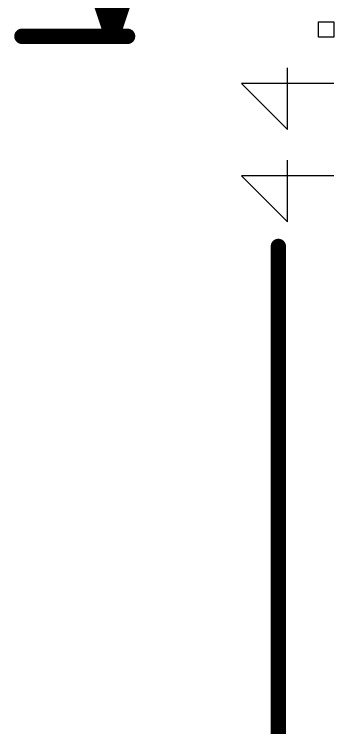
# Model space of a CAD drawing. Header units: millimetres. Extents: x 3.57 to 6.19, y 4.04 to 5.89.
# Drawn here: x 5.9847 to 6.1923, y 4.2928 to 4.7564 of the extents above; entities that cross this region are included whole.
import ezdxf

# ---------------------------------------------------------------- set-up
doc = ezdxf.new("R2010")
doc.units = ezdxf.units.MM
doc.header["$MEASUREMENT"] = 0
doc.layers.add('Mechanical1', color=6, linetype='Continuous')

msp = doc.modelspace()

# ---------------------------------------------------------------- linework, layer by layer
at = {"layer": 'Mechanical1'}
for p, q in [((6.18234, 4.74147), (6.18234, 4.75146)), ((6.18234, 4.75146), (6.19233, 4.75146)), ((6.19233, 4.75146), (6.19233, 4.74147)), ((6.19233, 4.74147), (6.18234, 4.74147)), ((6.16234, 4.68149), (6.16234, 4.72147)), ((6.19233, 4.71148), (6.13235, 4.71148)), ((6.13235, 4.71148), (6.16234, 4.68149)), ((6.16234, 4.62151), (6.16234, 4.66149)), ((6.19233, 4.6515), (6.13235, 4.6515)), ((6.13235, 4.6515), (6.16234, 4.62151))]:
    msp.add_line(p, q, dxfattribs=at)
at = {"layer": 'Mechanical1', "const_width": 0.01}
for points in [[(6.04834, 4.74206), (6.04834, 4.9559)], [(6.02834, 4.80206), (6.04834, 4.74206)], [(6.04834, 4.74206), (6.06834, 4.80206)], [(5.98969, 4.74206), (6.05834, 4.74206)], [(6.15634, 4.04128), (6.15634, 4.60551)]]:
    msp.add_lwpolyline(points, dxfattribs=at)
at = {"layer": 'Mechanical1', "const_width": 0.005}
for points in [[(5.98719, 4.74206, 1), (5.99219, 4.74206, 1)], [(6.04584, 4.74206, 1), (6.05084, 4.74206, 1)], [(6.04584, 4.74206, 1), (6.05084, 4.74206, 1)], [(6.04584, 4.74206, 1), (6.05084, 4.74206, 1)], [(6.05584, 4.74206, 1), (6.06084, 4.74206, 1)], [(6.15384, 4.60551, 1), (6.15884, 4.60551, 1)]]:
    msp.add_lwpolyline(points, format="xyb", close=True, dxfattribs=at)

doc.saveas('drawing.dxf')
